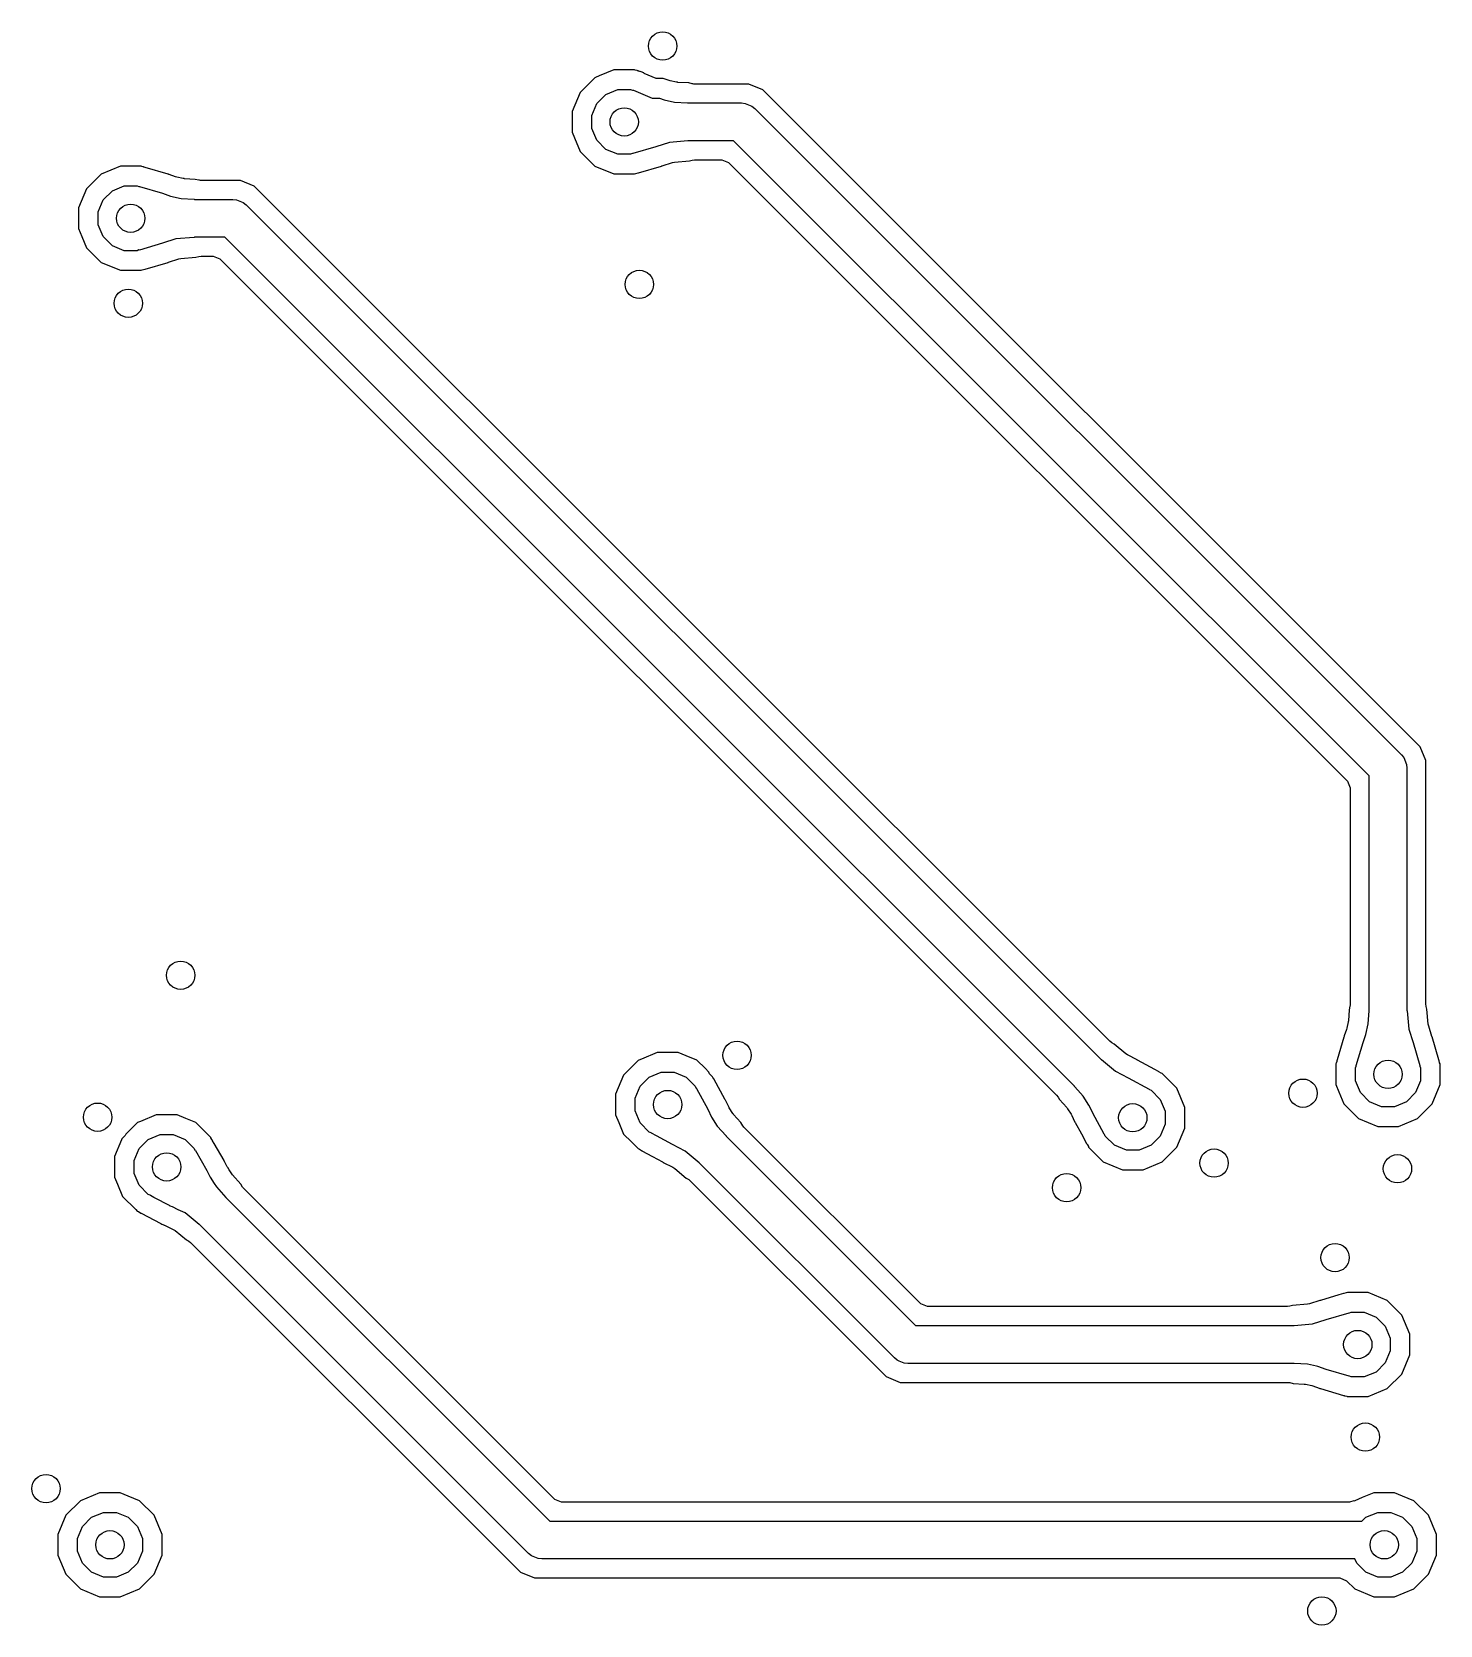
# Model space of a CAD drawing. Extents: x 114.9 to 199.6, y -137.1 to -76.7.
# Drawn here: x 185.47 to 192.92, y -106.61 to -98.18 of the extents above; entities that cross this region are included whole.
import ezdxf

# ---------------------------------------------------------------- set-up
doc = ezdxf.new("R2010")
doc.units = 0
doc.layers.add('BLACK', color=7, linetype='CONTINUOUS')

msp = doc.modelspace()

# ---------------------------------------------------------------- linework, layer by layer
at = {"layer": 'BLACK', "linetype": 'CONTINUOUS'}
for p, q in [((188.545198, -98.3845), (188.467932, -98.416506)), ((188.5452, -98.3845), (188.545198, -98.3845)), ((188.6548, -98.3845), (188.5452, -98.3845)), ((188.658487, -98.386027), (188.6548, -98.3845)), ((188.668235, -98.38866), (188.658487, -98.386027)), ((188.668227, -98.388694), (188.668235, -98.38866)), ((188.669854, -98.389097), (188.668227, -98.388694)), ((188.670648, -98.389312), (188.669854, -98.389097)), ((188.670804, -98.389333), (188.670648, -98.389312)), ((188.671726, -98.389562), (188.670804, -98.389333)), ((188.671746, -98.389567), (188.671726, -98.389562)), ((188.673437, -98.390026), (188.671746, -98.389567)), ((188.676221, -98.390782), (188.673437, -98.390026)), ((188.677581, -98.391184), (188.676221, -98.390782)), ((188.682927, -98.392917), (188.677581, -98.391184)), ((188.684045, -98.393313), (188.682927, -98.392917)), ((188.689232, -98.395303), (188.684045, -98.393313)), ((188.44394, -98.426444), (188.366444, -98.50394)), ((188.447786, -98.424851), (188.44394, -98.426444)), ((188.467932, -98.416506), (188.447786, -98.424851)), ((188.703133, -98.401061), (188.689232, -98.395303)), ((188.70616, -98.404088), (188.703133, -98.401061)), ((188.769244, -98.430218), (188.70616, -98.404088)), ((188.801796, -98.430218), (188.769244, -98.430218)), ((188.805222, -98.430812), (188.801796, -98.430218)), ((188.805252, -98.430818), (188.805222, -98.430812)), ((188.822754, -98.435429), (188.805252, -98.430818)), ((188.822759, -98.435431), (188.822754, -98.435429)), ((188.837272, -98.440624), (188.822759, -98.435431)), ((188.84335, -98.442365), (188.837272, -98.440624)), ((188.877207, -98.44974), (188.84335, -98.442365)), ((188.882141, -98.450415), (188.877207, -98.44974)), ((188.882461, -98.450589), (188.882141, -98.450415)), ((188.883664, -98.450716), (188.882461, -98.450589)), ((188.941644, -98.45404), (188.883664, -98.450716)), ((188.960171, -98.458842), (188.941644, -98.45404)), ((188.963778, -98.459226), (188.960171, -98.458842)), ((188.968953, -98.4595), (188.963778, -98.459226)), ((189.259882, -98.4595), (188.968953, -98.4595)), ((189.259883, -98.4595), (189.259882, -98.4595)), ((189.333576, -98.490025), (189.259883, -98.4595)), ((188.366444, -98.50394), (188.3245, -98.605198)), ((188.428363, -98.625859), (188.454493, -98.562775)), ((188.454493, -98.562775), (188.502775, -98.514493)), ((188.502775, -98.514493), (188.565859, -98.488363)), ((188.565859, -98.488363), (188.634141, -98.488363)), ((188.634141, -98.488363), (188.643259, -98.49214)), ((188.643259, -98.49214), (188.645394, -98.491728)), ((188.645394, -98.491728), (188.646337, -98.491962)), ((188.646337, -98.491962), (188.647733, -98.492374)), ((188.647733, -98.492374), (188.648858, -98.492772)), ((188.648858, -98.492772), (188.748585, -98.534081)), ((188.748585, -98.534081), (188.748587, -98.534081)), ((188.748587, -98.534081), (188.783275, -98.534081)), ((188.783275, -98.534081), (188.787216, -98.534764)), ((188.787216, -98.534764), (188.811126, -98.54332)), ((188.811126, -98.54332), (188.866648, -98.555415)), ((188.866648, -98.555415), (188.935608, -98.559367)), ((188.935608, -98.559367), (188.936918, -98.56)), ((188.936918, -98.56), (189.22, -98.56)), ((189.22, -98.56), (189.239509, -98.561921)), ((189.239509, -98.561921), (189.275557, -98.576853)), ((192.750777, -101.907228), (189.333576, -98.490025)), ((188.3245, -98.605198), (188.3245, -98.714801)), ((188.428363, -98.694141), (188.428363, -98.625859)), ((189.275557, -98.576853), (189.290711, -98.589289)), ((189.290711, -98.589289), (192.71071, -102.009289)), ((188.3245, -98.714801), (188.336927, -98.744801)), ((188.454493, -98.757225), (188.428363, -98.694141)), ((188.336927, -98.744801), (188.366443, -98.816058)), ((188.366443, -98.816058), (188.366444, -98.816059)), ((188.366444, -98.816059), (188.366445, -98.816061)), ((188.366445, -98.816061), (188.443939, -98.893555)), ((188.502775, -98.805507), (188.454493, -98.757225)), ((188.565859, -98.831637), (188.502775, -98.805507)), ((188.767545, -98.792266), (188.646359, -98.828031)), ((188.7678, -98.792187), (188.767545, -98.792266)), ((188.839161, -98.769346), (188.7678, -98.792187)), ((188.935951, -98.760929), (188.839161, -98.769346)), ((188.937944, -98.76), (188.935951, -98.760929)), ((189.178578, -98.76), (188.937944, -98.76)), ((192.54, -102.121421), (189.178578, -98.76)), ((185.935198, -98.8945), (185.83394, -98.936444)), ((185.9352, -98.8945), (185.935198, -98.8945)), ((186.0448, -98.8945), (185.9352, -98.8945)), ((186.044801, -98.8945), (186.0448, -98.8945)), ((186.048515, -98.896038), (186.044801, -98.8945)), ((186.058282, -98.898678), (186.048515, -98.896038)), ((186.058276, -98.898705), (186.058282, -98.898678)), ((186.059575, -98.899027), (186.058276, -98.898705)), ((186.060637, -98.899315), (186.059575, -98.899027)), ((186.060842, -98.899343), (186.060637, -98.899315)), ((186.060854, -98.899345), (186.060842, -98.899343)), ((186.060855, -98.899346), (186.060854, -98.899345)), ((186.061089, -98.899404), (186.060855, -98.899346)), ((186.061839, -98.89959), (186.061089, -98.899404)), ((186.066194, -98.900774), (186.061839, -98.89959)), ((188.443939, -98.893555), (188.44394, -98.893555)), ((188.44394, -98.893555), (188.443942, -98.893557)), ((188.443942, -98.893557), (188.5452, -98.9355)), ((188.634141, -98.831637), (188.565859, -98.831637)), ((188.643563, -98.827734), (188.634141, -98.831637)), ((188.646359, -98.828031), (188.643563, -98.827734)), ((188.676221, -98.929216), (188.797407, -98.893451)), ((188.797407, -98.893451), (188.798765, -98.893041)), ((188.798765, -98.893041), (188.798867, -98.893009)), ((188.798867, -98.893009), (188.798905, -98.892998)), ((188.798905, -98.892998), (188.798982, -98.892973)), ((188.798982, -98.892973), (188.79902, -98.892962)), ((188.79902, -98.892962), (188.799961, -98.892666)), ((188.799961, -98.892666), (188.854855, -98.875095)), ((188.854855, -98.875095), (188.865534, -98.87295)), ((188.865534, -98.87295), (188.945091, -98.866032)), ((188.945091, -98.866032), (188.959544, -98.862164)), ((188.959544, -98.862164), (188.972208, -98.8605)), ((188.972208, -98.8605), (189.116654, -98.8605)), ((189.116654, -98.8605), (189.151302, -98.874852)), ((189.151302, -98.874852), (192.425148, -102.148697)), ((185.83394, -98.936444), (185.756444, -99.01394)), ((186.187202, -98.936486), (186.066194, -98.900774)), ((186.190127, -98.937394), (186.187202, -98.936486)), ((186.190699, -98.937581), (186.190127, -98.937394)), ((186.193494, -98.938538), (186.190699, -98.937581)), ((186.227263, -98.950622), (186.193494, -98.938538)), ((186.233343, -98.952364), (186.227263, -98.950622)), ((186.267206, -98.95974), (186.233343, -98.952364)), ((186.27214, -98.960415), (186.267206, -98.95974)), ((186.27246, -98.960589), (186.27214, -98.960415)), ((186.273661, -98.960716), (186.27246, -98.960589)), ((186.331644, -98.96404), (186.273661, -98.960716)), ((186.350171, -98.968842), (186.331644, -98.96404)), ((186.353778, -98.969226), (186.350171, -98.968842)), ((186.358953, -98.9695), (186.353778, -98.969226)), ((186.569882, -98.9695), (186.358953, -98.9695)), ((186.569883, -98.9695), (186.569882, -98.9695)), ((186.643576, -99.000025), (186.569883, -98.9695)), ((188.5452, -98.9355), (188.545202, -98.9355)), ((188.545202, -98.9355), (188.654797, -98.9355)), ((188.654797, -98.9355), (188.6548, -98.9355)), ((188.6548, -98.9355), (188.661325, -98.932796)), ((188.661325, -98.932796), (188.67386, -98.929709)), ((188.673853, -98.929669), (188.674626, -98.929521)), ((188.67386, -98.929709), (188.673853, -98.929669)), ((188.674626, -98.929521), (188.675658, -98.929267)), ((188.675658, -98.929267), (188.676221, -98.929216)), ((185.756444, -99.01394), (185.7145, -99.115198)), ((185.844493, -99.072775), (185.892775, -99.024493)), ((185.892775, -99.024493), (185.955859, -98.998363)), ((185.955859, -98.998363), (186.024141, -98.998363)), ((186.024141, -98.998363), (186.033259, -99.00214)), ((186.033259, -99.00214), (186.035394, -99.001728)), ((186.035394, -99.001728), (186.036343, -99.001964)), ((186.036343, -99.001964), (186.157357, -99.037677)), ((186.157357, -99.037677), (186.157954, -99.037872)), ((186.157954, -99.037872), (186.201126, -99.05332)), ((186.201126, -99.05332), (186.256648, -99.065415)), ((186.256648, -99.065415), (186.325608, -99.069367)), ((191.16858, -103.52503), (186.643576, -99.000025)), ((185.7145, -99.115198), (185.7145, -99.224801)), ((185.818363, -99.135859), (185.844493, -99.072775)), ((185.818363, -99.204141), (185.818363, -99.135859)), ((186.325608, -99.069367), (186.326918, -99.07)), ((186.326918, -99.07), (186.53, -99.07)), ((186.53, -99.07), (186.549509, -99.071921)), ((186.549509, -99.071921), (186.585557, -99.086853)), ((186.585557, -99.086853), (186.600711, -99.099289)), ((186.600711, -99.099289), (191.121745, -103.620324)), ((185.7145, -99.224801), (185.731874, -99.266744)), ((185.844493, -99.267225), (185.818363, -99.204141)), ((185.731874, -99.266744), (185.756443, -99.326058)), ((185.892775, -99.315507), (185.844493, -99.267225)), ((185.955859, -99.341637), (185.892775, -99.315507)), ((186.157545, -99.302266), (186.036359, -99.338031)), ((186.1578, -99.302187), (186.157545, -99.302266)), ((186.229161, -99.279346), (186.1578, -99.302187)), ((186.325951, -99.270929), (186.229161, -99.279346)), ((186.327944, -99.27), (186.325951, -99.270929)), ((186.488578, -99.27), (186.327944, -99.27)), ((190.981053, -103.762474), (186.488578, -99.27)), ((185.756443, -99.326058), (185.756444, -99.326059)), ((185.756444, -99.326059), (185.756445, -99.326061)), ((185.756445, -99.326061), (185.833939, -99.403555)), ((185.833939, -99.403555), (185.83394, -99.403555)), ((185.83394, -99.403555), (185.833942, -99.403557)), ((185.833942, -99.403557), (185.9352, -99.4455)), ((186.024141, -99.341637), (185.955859, -99.341637)), ((186.033563, -99.337734), (186.024141, -99.341637)), ((186.036359, -99.338031), (186.033563, -99.337734)), ((186.066221, -99.439216), (186.187407, -99.403451)), ((186.187407, -99.403451), (186.188765, -99.403041)), ((186.188765, -99.403041), (186.188867, -99.403009)), ((186.188867, -99.403009), (186.188905, -99.402998)), ((186.188905, -99.402998), (186.188982, -99.402973)), ((186.188982, -99.402973), (186.18902, -99.402962)), ((186.18902, -99.402962), (186.189961, -99.402666)), ((186.189961, -99.402666), (186.244855, -99.385095)), ((186.244855, -99.385095), (186.255534, -99.38295)), ((186.255534, -99.38295), (186.335091, -99.376032)), ((186.335091, -99.376032), (186.349544, -99.372164)), ((186.349544, -99.372164), (186.362208, -99.3705)), ((186.362208, -99.3705), (186.426654, -99.3705)), ((186.426654, -99.3705), (186.461302, -99.384852)), ((186.461302, -99.384852), (190.887333, -103.810883)), ((185.9352, -99.4455), (185.935202, -99.4455)), ((185.935202, -99.4455), (186.044797, -99.4455)), ((186.044797, -99.4455), (186.0448, -99.4455)), ((186.0448, -99.4455), (186.051325, -99.442796)), ((186.051325, -99.442796), (186.06386, -99.439709)), ((186.063853, -99.439669), (186.064626, -99.439521)), ((186.06386, -99.439709), (186.063853, -99.439669)), ((186.064626, -99.439521), (186.065658, -99.439267)), ((186.065658, -99.439267), (186.066221, -99.439216)), ((192.750781, -101.907231), (192.750777, -101.907228)), ((192.753572, -101.910023), (192.750781, -101.907231)), ((192.753574, -101.910024), (192.753572, -101.910023)), ((192.809976, -101.966426), (192.753574, -101.910024)), ((192.71071, -102.009289), (192.723147, -102.024442)), ((192.840499, -102.040116), (192.809976, -101.966426)), ((192.723147, -102.024442), (192.723147, -102.024443)), ((192.723147, -102.024443), (192.738079, -102.060491)), ((192.738079, -102.060491), (192.74, -102.08)), ((192.74, -102.08), (192.74, -103.362055)), ((192.8405, -102.04012), (192.840499, -102.040116)), ((192.8405, -103.327791), (192.8405, -102.04012)), ((192.425148, -102.148697), (192.4395, -102.183345)), ((192.4395, -102.183345), (192.4395, -103.331045)), ((192.54, -103.363084), (192.54, -102.121421)), ((192.434041, -103.358355), (192.430717, -103.416331)), ((192.438842, -103.33983), (192.434041, -103.358355)), ((192.439226, -103.33622), (192.438842, -103.33983)), ((192.4395, -103.331045), (192.439226, -103.33622)), ((192.535415, -103.433352), (192.539368, -103.364393)), ((192.539368, -103.364393), (192.54, -103.363084)), ((192.74, -103.362055), (192.740929, -103.364049)), ((192.740929, -103.364049), (192.749345, -103.460838)), ((192.842164, -103.340455), (192.8405, -103.327791)), ((192.846032, -103.35491), (192.842164, -103.340455)), ((192.852948, -103.434461), (192.846032, -103.35491)), ((192.42974, -103.422791), (192.422364, -103.456652)), ((192.430415, -103.417856), (192.42974, -103.422791)), ((192.430589, -103.417537), (192.430415, -103.417856)), ((192.430717, -103.416331), (192.430589, -103.417537)), ((192.52332, -103.488873), (192.535415, -103.433352)), ((192.855095, -103.445146), (192.852948, -103.434461)), ((192.872383, -103.499159), (192.855095, -103.445146)), ((191.178712, -103.532808), (191.16858, -103.52503)), ((191.191668, -103.540294), (191.178712, -103.532808)), ((192.40648, -103.502815), (192.370775, -103.623803)), ((192.407458, -103.499676), (192.40648, -103.502815)), ((192.407619, -103.499186), (192.407458, -103.499676)), ((192.408535, -103.496514), (192.407619, -103.499186)), ((192.420623, -103.462729), (192.408535, -103.496514)), ((192.422364, -103.456652), (192.420623, -103.462729)), ((192.471962, -103.653663), (192.50768, -103.532632)), ((192.50768, -103.532632), (192.50787, -103.532053)), ((192.50787, -103.532053), (192.52332, -103.488873)), ((192.749345, -103.460838), (192.772186, -103.532199)), ((192.772186, -103.532199), (192.772265, -103.532454)), ((192.772265, -103.532454), (192.80803, -103.65364)), ((192.872702, -103.500155), (192.872383, -103.499159)), ((192.872998, -103.501096), (192.872702, -103.500155)), ((192.873018, -103.501163), (192.872998, -103.501096)), ((192.87304, -103.501234), (192.873018, -103.501163)), ((192.87345, -103.502592), (192.87304, -103.501234)), ((192.909215, -103.623778), (192.87345, -103.502592)), ((188.691312, -103.619248), (188.676649, -103.625322)), ((188.775198, -103.5845), (188.691312, -103.619248)), ((188.7752, -103.5845), (188.775198, -103.5845)), ((188.8848, -103.5845), (188.7752, -103.5845)), ((188.884801, -103.5845), (188.8848, -103.5845)), ((188.928048, -103.602414), (188.884801, -103.5845)), ((188.983351, -103.625322), (188.928048, -103.602414)), ((191.121745, -103.620324), (191.123811, -103.621077)), ((191.123811, -103.621077), (191.198204, -103.683567)), ((191.252813, -103.591656), (191.191667, -103.540294)), ((191.191667, -103.540294), (191.191668, -103.540294)), ((191.261892, -103.597697), (191.252813, -103.591656)), ((191.313015, -103.624028), (191.261892, -103.597697)), ((188.596444, -103.70394), (188.5545, -103.805198)), ((188.67394, -103.626444), (188.596444, -103.70394)), ((188.676649, -103.625322), (188.67394, -103.626444)), ((188.732775, -103.714493), (188.795859, -103.688363)), ((188.795859, -103.688363), (188.864141, -103.688363)), ((188.864141, -103.688363), (188.927225, -103.714493)), ((188.98606, -103.626444), (188.983351, -103.625322)), ((189.027912, -103.668297), (188.98606, -103.626444)), ((189.047987, -103.688372), (189.027912, -103.668297)), ((189.051473, -103.696787), (189.047987, -103.688372)), ((189.0679, -103.713214), (189.051473, -103.696787)), ((191.198204, -103.683567), (191.198208, -103.683569)), ((191.198208, -103.683569), (191.264803, -103.717868)), ((191.313985, -103.624533), (191.313015, -103.624028)), ((191.314152, -103.624621), (191.313985, -103.624533)), ((191.314182, -103.624637), (191.314152, -103.624621)), ((191.315462, -103.625322), (191.314182, -103.624637)), ((191.407103, -103.675198), (191.315462, -103.625322)), ((191.426471, -103.685739), (191.407103, -103.675198)), ((191.426473, -103.685741), (191.426471, -103.685739)), ((191.426927, -103.686119), (191.426473, -103.685741)), ((191.427861, -103.686683), (191.426927, -103.686119)), ((191.428461, -103.687091), (191.427861, -103.686683)), ((191.428482, -103.687059), (191.428461, -103.687091)), ((191.439537, -103.693741), (191.428482, -103.687059)), ((191.446058, -103.696442), (191.439537, -103.693741)), ((191.523555, -103.773939), (191.446058, -103.696442)), ((192.366034, -103.641493), (192.3645, -103.645197)), ((192.3645, -103.645197), (192.3645, -103.754801)), ((192.368668, -103.631741), (192.366034, -103.641493)), ((192.3687, -103.631749), (192.368668, -103.631741)), ((192.369076, -103.630234), (192.3687, -103.631749)), ((192.369314, -103.629354), (192.369076, -103.630234)), ((192.369337, -103.629182), (192.369314, -103.629354)), ((192.369581, -103.6282), (192.369337, -103.629182)), ((192.370775, -103.623803), (192.369581, -103.6282)), ((192.468363, -103.665859), (192.47214, -103.656739)), ((192.468363, -103.734141), (192.468363, -103.665859)), ((192.471728, -103.654605), (192.471962, -103.653663)), ((192.47214, -103.656739), (192.471728, -103.654605)), ((192.80803, -103.65364), (192.807733, -103.656434)), ((192.807733, -103.656434), (192.811637, -103.665859)), ((192.811637, -103.665859), (192.811637, -103.734141)), ((192.909266, -103.624341), (192.909215, -103.623778)), ((192.909515, -103.625354), (192.909266, -103.624341)), ((192.909665, -103.626137), (192.909515, -103.625354)), ((192.909706, -103.626129), (192.909665, -103.626137)), ((192.912795, -103.63867), (192.909706, -103.626129)), ((192.9155, -103.6452), (192.912795, -103.63867)), ((192.9155, -103.7548), (192.9155, -103.6452)), ((188.658363, -103.825859), (188.684493, -103.762775)), ((188.684493, -103.762775), (188.732775, -103.714493)), ((188.927225, -103.714493), (188.975507, -103.762775)), ((188.975507, -103.762775), (188.979064, -103.771364)), ((188.979064, -103.771364), (188.979287, -103.771484)), ((188.979287, -103.771484), (188.980196, -103.772393)), ((188.980196, -103.772393), (188.9822, -103.775073)), ((188.9822, -103.775073), (189.041895, -103.884754)), ((189.069498, -103.716272), (189.0679, -103.713214)), ((189.07452, -103.724103), (189.069498, -103.716272)), ((189.074864, -103.724639), (189.07452, -103.724103)), ((189.134559, -103.83432), (189.074864, -103.724639)), ((190.981532, -103.763847), (190.981053, -103.762474)), ((190.999939, -103.784493), (190.981532, -103.763847)), ((191.027499, -103.815404), (190.999939, -103.784493)), ((191.264803, -103.717868), (191.265029, -103.717987)), ((191.265029, -103.717987), (191.376036, -103.778403)), ((191.376036, -103.778403), (191.377804, -103.78059)), ((191.377804, -103.78059), (191.387225, -103.784493)), ((191.387225, -103.784493), (191.435507, -103.832775)), ((191.523555, -103.77394), (191.523555, -103.773939)), ((191.523557, -103.773942), (191.523555, -103.77394)), ((191.5655, -103.8752), (191.523557, -103.773942)), ((192.3645, -103.754801), (192.379903, -103.791985)), ((192.494493, -103.797225), (192.468363, -103.734141)), ((192.811637, -103.734141), (192.785507, -103.797225)), ((192.873557, -103.856058), (192.9155, -103.7548)), ((188.5545, -103.805198), (188.5545, -103.914801)), ((188.658363, -103.894141), (188.658363, -103.825859)), ((189.134586, -103.834372), (189.134559, -103.83432)), ((189.135963, -103.83699), (189.134586, -103.834372)), ((189.136276, -103.837606), (189.135963, -103.83699)), ((189.137553, -103.840209), (189.136276, -103.837606)), ((189.137566, -103.840237), (189.137553, -103.840209)), ((189.152748, -103.872339), (189.137566, -103.840237)), ((189.152897, -103.872653), (189.152748, -103.872339)), ((189.155954, -103.878167), (189.152897, -103.872653)), ((190.887333, -103.810883), (190.894918, -103.820684)), ((190.894918, -103.820684), (190.902784, -103.834055)), ((190.902784, -103.834055), (190.902785, -103.834056)), ((190.902785, -103.834056), (190.940653, -103.876529)), ((191.058205, -103.863216), (191.027499, -103.815404)), ((191.058205, -103.863217), (191.058205, -103.863216)), ((191.077803, -103.904652), (191.058205, -103.863217)), ((191.435507, -103.832775), (191.461637, -103.895859)), ((192.379903, -103.791985), (192.406443, -103.856058)), ((192.406443, -103.856058), (192.406444, -103.856059)), ((192.406444, -103.856059), (192.406445, -103.856061)), ((192.406445, -103.856061), (192.483939, -103.933555)), ((192.542775, -103.845507), (192.494493, -103.797225)), ((192.605859, -103.871637), (192.542775, -103.845507)), ((192.674141, -103.871637), (192.605859, -103.871637)), ((192.737225, -103.845507), (192.674141, -103.871637)), ((192.785507, -103.797225), (192.737225, -103.845507)), ((192.796061, -103.933555), (192.873555, -103.856061)), ((192.873555, -103.85606), (192.873557, -103.856058)), ((192.873555, -103.856061), (192.873555, -103.85606)), ((186.02394, -103.956444), (185.963295, -104.017088)), ((186.025809, -103.95567), (186.02394, -103.956444)), ((186.041312, -103.949248), (186.025809, -103.95567)), ((186.125198, -103.9145), (186.041312, -103.949248)), ((186.1252, -103.9145), (186.125198, -103.9145)), ((186.2348, -103.9145), (186.1252, -103.9145)), ((186.234801, -103.9145), (186.2348, -103.9145)), ((186.280807, -103.933557), (186.234801, -103.9145)), ((186.334191, -103.95567), (186.280807, -103.933557)), ((186.33606, -103.956444), (186.334191, -103.95567)), ((186.377125, -103.99751), (186.33606, -103.956444)), ((188.5545, -103.914801), (188.571429, -103.95567)), ((188.571429, -103.95567), (188.596443, -104.016058)), ((188.684493, -103.957225), (188.658363, -103.894141)), ((188.732775, -104.005507), (188.684493, -103.957225)), ((189.041895, -103.884754), (189.042195, -103.885345)), ((189.042195, -103.885345), (189.061793, -103.926782)), ((189.061793, -103.926782), (189.061795, -103.926785)), ((189.061795, -103.926785), (189.092501, -103.974596)), ((189.174698, -103.907351), (189.155954, -103.878167)), ((189.177707, -103.911313), (189.174698, -103.907351)), ((189.17781, -103.911662), (189.177707, -103.911313)), ((189.178559, -103.912589), (189.17781, -103.911662)), ((189.217213, -103.955943), (189.178559, -103.912589)), ((189.226918, -103.97244), (189.217213, -103.955943)), ((190.940653, -103.876529), (190.945308, -103.882659)), ((190.945308, -103.882659), (190.964037, -103.911821)), ((190.964037, -103.911821), (190.967103, -103.91735)), ((190.967103, -103.91735), (190.982414, -103.949723)), ((190.982414, -103.949723), (190.982432, -103.949759)), ((190.982432, -103.949759), (190.983732, -103.952411)), ((190.983732, -103.952411), (190.984029, -103.952996)), ((190.984029, -103.952996), (190.985435, -103.95567)), ((190.985435, -103.95567), (191.018251, -104.015965)), ((191.0781, -103.905237), (191.077803, -103.904652)), ((191.138409, -104.016047), (191.0781, -103.905237)), ((191.461637, -103.895859), (191.461637, -103.964141)), ((191.5655, -103.9848), (191.5655, -103.8752)), ((192.483939, -103.933555), (192.48394, -103.933555)), ((192.48394, -103.933555), (192.483942, -103.933557)), ((192.483942, -103.933557), (192.5852, -103.9755)), ((192.6948, -103.9755), (192.796058, -103.933557)), ((192.796058, -103.933557), (192.79606, -103.933555)), ((192.79606, -103.933555), (192.796061, -103.933555)), ((185.943462, -104.041138), (185.941, -104.047083)), ((185.960314, -104.024287), (185.943462, -104.041138)), ((185.963295, -104.017088), (185.960314, -104.024287)), ((186.082775, -104.044493), (186.145859, -104.018363)), ((186.145859, -104.018363), (186.214141, -104.018363)), ((186.214141, -104.018363), (186.277225, -104.044493)), ((186.413557, -104.033942), (186.377125, -103.99751)), ((186.413559, -104.033947), (186.413557, -104.033942)), ((186.41455, -104.036338), (186.413559, -104.033947)), ((186.419809, -104.045414), (186.41455, -104.036338)), ((188.596443, -104.016058), (188.596444, -104.016059)), ((188.596444, -104.016059), (188.596444, -104.01606)), ((188.596444, -104.01606), (188.637824, -104.057439)), ((188.742195, -104.009409), (188.732775, -104.005507)), ((188.743963, -104.011596), (188.742195, -104.009409)), ((188.770707, -104.026152), (188.743963, -104.011596)), ((188.854958, -104.072006), (188.770707, -104.026152)), ((189.092501, -103.974596), (189.092504, -103.9746)), ((189.092504, -103.9746), (189.138467, -104.026152)), ((189.138467, -104.026152), (189.138944, -104.027522)), ((189.138944, -104.027522), (190.141422, -105.03)), ((189.229198, -103.975261), (189.226918, -103.97244)), ((189.232663, -103.979113), (189.229198, -103.975261)), ((190.168698, -104.915148), (189.232663, -103.979113)), ((191.018251, -104.015965), (191.045765, -104.066519)), ((191.138915, -104.016888), (191.138409, -104.016047)), ((191.140715, -104.018105), (191.138915, -104.016888)), ((191.144493, -104.027225), (191.140715, -104.018105)), ((191.192775, -104.075507), (191.144493, -104.027225)), ((191.435507, -104.027225), (191.387225, -104.075507)), ((191.461637, -103.964141), (191.435507, -104.027225)), ((191.523557, -104.086058), (191.5655, -103.9848)), ((192.5852, -103.9755), (192.585202, -103.9755)), ((192.585202, -103.9755), (192.694798, -103.9755)), ((192.694798, -103.9755), (192.6948, -103.9755)), ((185.941, -104.047083), (185.9045, -104.135198)), ((186.008363, -104.155859), (186.034493, -104.092775)), ((186.034493, -104.092775), (186.082775, -104.044493)), ((186.277225, -104.044493), (186.325507, -104.092775)), ((186.325507, -104.092775), (186.329121, -104.101502)), ((186.329121, -104.101502), (186.331295, -104.102972)), ((186.331295, -104.102972), (186.331694, -104.10362)), ((186.331694, -104.10362), (186.391717, -104.208836)), ((186.419766, -104.045442), (186.419809, -104.045414)), ((186.420776, -104.047083), (186.419766, -104.045442)), ((186.421043, -104.047543), (186.420776, -104.047083)), ((186.421125, -104.047649), (186.421043, -104.047543)), ((186.421127, -104.047653), (186.421125, -104.047649)), ((186.421131, -104.047657), (186.421127, -104.047653)), ((186.42153, -104.048305), (186.421131, -104.047657)), ((186.422357, -104.049701), (186.42153, -104.048305)), ((186.423321, -104.051325), (186.422357, -104.049701)), ((186.431966, -104.06648), (186.423321, -104.051325)), ((186.483354, -104.156559), (186.431966, -104.06648)), ((188.637824, -104.057439), (188.673942, -104.093557)), ((188.673942, -104.093557), (188.680455, -104.096254)), ((188.680455, -104.096254), (188.691509, -104.102936)), ((188.691509, -104.102936), (188.691532, -104.102904)), ((188.691532, -104.102904), (188.692152, -104.103325)), ((188.692152, -104.103325), (188.69308, -104.103886)), ((188.69308, -104.103886), (188.69353, -104.104261)), ((188.69353, -104.104261), (188.750146, -104.135075)), ((188.855194, -104.07213), (188.854958, -104.072006)), ((188.92179, -104.10643), (188.855194, -104.07213)), ((188.921792, -104.106431), (188.92179, -104.10643)), ((188.921795, -104.106433), (188.921792, -104.106431)), ((188.996186, -104.168921), (188.921795, -104.106433)), ((191.045765, -104.066519), (191.047992, -104.070408)), ((191.047992, -104.070408), (191.048517, -104.071279)), ((191.048517, -104.071279), (191.048642, -104.071444)), ((191.048642, -104.071444), (191.049186, -104.072392)), ((191.049186, -104.072392), (191.049886, -104.073554)), ((191.049886, -104.073554), (191.049862, -104.073568)), ((191.049862, -104.073568), (191.054905, -104.082346)), ((191.054905, -104.082346), (191.056443, -104.086059)), ((191.056443, -104.086059), (191.133939, -104.163555)), ((191.255859, -104.101637), (191.192775, -104.075507)), ((191.324141, -104.101637), (191.255859, -104.101637)), ((191.387225, -104.075507), (191.324141, -104.101637)), ((191.446061, -104.163555), (191.523555, -104.086061)), ((191.523555, -104.08606), (191.523557, -104.086058)), ((191.523555, -104.086061), (191.523555, -104.08606)), ((185.9045, -104.135198), (185.9045, -104.244801)), ((186.008363, -104.224141), (186.008363, -104.155859)), ((186.391717, -104.208836), (186.391972, -104.209309)), ((186.391972, -104.209309), (186.41022, -104.245013)), ((186.484581, -104.158772), (186.483354, -104.156559)), ((186.484604, -104.158815), (186.484581, -104.158772)), ((186.484848, -104.159266), (186.484604, -104.158815)), ((186.48589, -104.16125), (186.484848, -104.159266)), ((186.485912, -104.161294), (186.48589, -104.16125)), ((186.485913, -104.161295), (186.485912, -104.161294)), ((186.500354, -104.18955), (186.485913, -104.161295)), ((186.503009, -104.194116), (186.500354, -104.18955)), ((186.51048, -104.2055), (186.503009, -104.194116)), ((186.525001, -104.227625), (186.51048, -104.2055)), ((188.750146, -104.135075), (188.802474, -104.163555)), ((188.802474, -104.163555), (188.804525, -104.164671)), ((188.804525, -104.164671), (188.805887, -104.165399)), ((188.805887, -104.165399), (188.806123, -104.165523)), ((188.806123, -104.165523), (188.806887, -104.165921)), ((188.806887, -104.165921), (188.857338, -104.191905)), ((188.857338, -104.191905), (188.858105, -104.1923)), ((188.858105, -104.1923), (188.867185, -104.198342)), ((188.867185, -104.198342), (188.928328, -104.249702)), ((188.998251, -104.169673), (188.996186, -104.168921)), ((190.029289, -105.200711), (188.998251, -104.169673)), ((191.133939, -104.163555), (191.13394, -104.163555)), ((191.13394, -104.163555), (191.133942, -104.163557)), ((191.133942, -104.163557), (191.2352, -104.2055)), ((191.2352, -104.2055), (191.235202, -104.2055)), ((191.235202, -104.2055), (191.344798, -104.2055)), ((191.344798, -104.2055), (191.3448, -104.2055)), ((191.3448, -104.2055), (191.446058, -104.163557)), ((191.446058, -104.163557), (191.44606, -104.163555)), ((191.44606, -104.163555), (191.446061, -104.163555)), ((185.9045, -104.244801), (185.919344, -104.280637)), ((185.919344, -104.280637), (185.946443, -104.346058)), ((186.034493, -104.287225), (186.008363, -104.224141)), ((186.082775, -104.335507), (186.034493, -104.287225)), ((186.41022, -104.245013), (186.410221, -104.245014)), ((186.410221, -104.245014), (186.410225, -104.245021)), ((186.410225, -104.245021), (186.431841, -104.277956)), ((186.431841, -104.277956), (186.443216, -104.295288)), ((186.443216, -104.295288), (186.493407, -104.351148)), ((186.527968, -104.231476), (186.525001, -104.227625)), ((186.528064, -104.231794), (186.527968, -104.231476)), ((186.528772, -104.232658), (186.528064, -104.231794)), ((186.571882, -104.280637), (186.528772, -104.232658)), ((186.581866, -104.29746), (186.571882, -104.280637)), ((188.928328, -104.249702), (188.92833, -104.249703)), ((188.92833, -104.249703), (188.941287, -104.257191)), ((188.941287, -104.257191), (188.951417, -104.264967)), ((188.951417, -104.264967), (189.986423, -105.299974)), ((185.946443, -104.346058), (185.946444, -104.346059)), ((185.946444, -104.346059), (185.946444, -104.34606)), ((185.946444, -104.34606), (186.016121, -104.415736)), ((186.092505, -104.339537), (186.082775, -104.335507)), ((186.094159, -104.341537), (186.092505, -104.339537)), ((186.112303, -104.351148), (186.094159, -104.341537)), ((186.198338, -104.39672), (186.112303, -104.351148)), ((186.493407, -104.351148), (186.493863, -104.352441)), ((186.493863, -104.352441), (188.206422, -106.065)), ((186.584213, -104.300324), (186.581866, -104.29746)), ((186.587467, -104.303917), (186.584213, -104.300324)), ((188.233698, -105.950148), (186.587467, -104.303917)), ((186.016121, -104.415736), (186.023942, -104.423557)), ((186.023942, -104.423557), (186.0317, -104.42677)), ((186.0317, -104.42677), (186.043896, -104.434049)), ((186.043896, -104.434049), (186.044776, -104.434766)), ((186.044776, -104.434766), (186.044779, -104.434767)), ((186.044779, -104.434767), (186.044781, -104.434769)), ((186.044781, -104.434769), (186.148935, -104.489939)), ((186.199455, -104.397238), (186.198338, -104.39672)), ((186.210082, -104.401504), (186.199455, -104.397238)), ((186.241636, -104.416443), (186.210082, -104.401504)), ((186.277178, -104.433271), (186.241636, -104.416443)), ((186.351201, -104.494084), (186.277178, -104.433271)), ((186.148935, -104.489939), (186.148952, -104.489947)), ((186.148952, -104.489947), (186.148955, -104.489949)), ((186.148955, -104.489949), (186.153954, -104.492429)), ((186.153954, -104.492429), (186.155071, -104.492947)), ((186.155071, -104.492947), (186.160153, -104.495144)), ((186.160153, -104.495144), (186.166456, -104.497673)), ((186.166456, -104.497673), (186.169141, -104.498847)), ((186.169141, -104.498847), (186.214803, -104.520466)), ((186.214803, -104.520466), (186.224935, -104.526889)), ((186.224935, -104.526889), (186.28423, -104.575602)), ((186.353477, -104.494899), (186.351201, -104.494084)), ((188.094289, -106.235711), (186.353477, -104.494899)), ((186.28423, -104.575602), (186.291886, -104.579943)), ((186.291886, -104.579943), (186.296517, -104.582569)), ((186.296517, -104.582569), (186.306995, -104.590545)), ((186.306995, -104.590545), (187.995024, -106.278574)), ((192.380235, -104.86773), (192.282564, -104.896555)), ((192.40378, -104.860782), (192.380235, -104.86773)), ((192.403784, -104.860781), (192.40378, -104.860782)), ((192.403798, -104.860779), (192.403784, -104.860781)), ((192.404381, -104.860726), (192.403798, -104.860779)), ((192.405431, -104.860466), (192.404381, -104.860726)), ((192.406148, -104.86033), (192.405431, -104.860466)), ((192.418677, -104.857201), (192.40614, -104.860292)), ((192.40614, -104.860292), (192.406148, -104.86033)), ((192.4252, -104.8545), (192.418677, -104.857201)), ((192.5348, -104.8545), (192.4252, -104.8545)), ((192.534801, -104.8545), (192.5348, -104.8545)), ((192.568116, -104.8683), (192.534801, -104.8545)), ((192.636058, -104.896443), (192.568116, -104.8683)), ((190.203346, -104.9295), (190.168698, -104.915148)), ((192.10779, -104.9295), (190.203346, -104.9295)), ((192.120457, -104.927834), (192.10779, -104.9295)), ((192.134903, -104.923967), (192.120457, -104.927834)), ((192.214457, -104.917049), (192.134903, -104.923967)), ((192.225147, -104.914901), (192.214457, -104.917049)), ((192.280108, -104.89731), (192.225147, -104.914901)), ((192.280809, -104.89709), (192.280108, -104.89731)), ((192.280818, -104.897088), (192.280809, -104.89709)), ((192.280887, -104.897066), (192.280818, -104.897088)), ((192.281055, -104.897013), (192.280887, -104.897066)), ((192.282564, -104.896555), (192.281055, -104.897013)), ((192.312431, -104.99774), (192.433642, -104.961968)), ((192.433642, -104.961968), (192.436438, -104.962264)), ((192.436438, -104.962264), (192.445859, -104.958363)), ((192.445859, -104.958363), (192.514141, -104.958363)), ((192.514141, -104.958363), (192.577225, -104.984493)), ((192.636059, -104.896444), (192.636058, -104.896443)), ((192.636061, -104.896445), (192.636059, -104.896444)), ((192.713555, -104.973939), (192.636061, -104.896445)), ((190.141422, -105.03), (192.142052, -105.03)), ((192.142052, -105.03), (192.144047, -105.02907)), ((192.144047, -105.02907), (192.240836, -105.020654)), ((192.240836, -105.020654), (192.312229, -104.997803)), ((192.312229, -104.997803), (192.312431, -104.99774)), ((192.577225, -104.984493), (192.625507, -105.032775)), ((192.625507, -105.032775), (192.651637, -105.095859)), ((192.713555, -104.97394), (192.713555, -104.973939)), ((192.713557, -104.973942), (192.713555, -104.97394)), ((192.7555, -105.0752), (192.713557, -104.973942)), ((192.651637, -105.095859), (192.651637, -105.164141)), ((192.7555, -105.1848), (192.7555, -105.0752)), ((190.044442, -105.213147), (190.029289, -105.200711)), ((190.055, -105.21752), (190.044442, -105.213147)), ((190.080491, -105.228079), (190.055, -105.21752)), ((192.651637, -105.164141), (192.625507, -105.227225)), ((192.713557, -105.286058), (192.7555, -105.1848)), ((189.986423, -105.299974), (189.986424, -105.299974)), ((189.986424, -105.299974), (189.986426, -105.299976)), ((189.986426, -105.299976), (190.060118, -105.3305)), ((190.1, -105.23), (190.080491, -105.228079)), ((192.143085, -105.23), (190.1, -105.23)), ((192.144393, -105.230632), (192.143085, -105.23)), ((192.213357, -105.234585), (192.144393, -105.230632)), ((192.261741, -105.245126), (192.213357, -105.234585)), ((192.268875, -105.246681), (192.261741, -105.245126)), ((192.268879, -105.246682), (192.268875, -105.246681)), ((192.312023, -105.262118), (192.268879, -105.246682)), ((192.312652, -105.262324), (192.312023, -105.262118)), ((192.43364, -105.29803), (192.312652, -105.262324)), ((192.434605, -105.29827), (192.43364, -105.29803)), ((192.436736, -105.297858), (192.434605, -105.29827)), ((192.445859, -105.301637), (192.436736, -105.297858)), ((192.514141, -105.301637), (192.445859, -105.301637)), ((192.577225, -105.275507), (192.514141, -105.301637)), ((192.625507, -105.227225), (192.577225, -105.275507)), ((192.636061, -105.363555), (192.713555, -105.286061)), ((192.713555, -105.28606), (192.713557, -105.286058)), ((192.713555, -105.286061), (192.713555, -105.28606)), ((190.060118, -105.3305), (190.139882, -105.3305)), ((190.139882, -105.3305), (192.111046, -105.3305)), ((192.111046, -105.3305), (192.11622, -105.330774)), ((192.11622, -105.330774), (192.119831, -105.331157)), ((192.119831, -105.331157), (192.138356, -105.335959)), ((192.138356, -105.335959), (192.196345, -105.339282)), ((192.196345, -105.339282), (192.197533, -105.339409)), ((192.197533, -105.339409), (192.197852, -105.339582)), ((192.197852, -105.339582), (192.202789, -105.340257)), ((192.202789, -105.340257), (192.236668, -105.347639)), ((192.236668, -105.347639), (192.242731, -105.349376)), ((192.242731, -105.349376), (192.276484, -105.361452)), ((192.276484, -105.361452), (192.279187, -105.362378)), ((192.279187, -105.362378), (192.279816, -105.362584)), ((192.279816, -105.362584), (192.279862, -105.362599)), ((192.279862, -105.362599), (192.281699, -105.36317)), ((192.281699, -105.36317), (192.28279, -105.36351)), ((192.28279, -105.36351), (192.403778, -105.399216)), ((192.5348, -105.4055), (192.636058, -105.363557)), ((192.636058, -105.363557), (192.63606, -105.363555)), ((192.63606, -105.363555), (192.636061, -105.363555)), ((192.403778, -105.399216), (192.408177, -105.400411)), ((192.408177, -105.400411), (192.409142, -105.400651)), ((192.409142, -105.400651), (192.409144, -105.400651)), ((192.409144, -105.400651), (192.409323, -105.400676)), ((192.409323, -105.400676), (192.410273, -105.400932)), ((192.410273, -105.400932), (192.411737, -105.401297)), ((192.411737, -105.401297), (192.411729, -105.401326)), ((192.411729, -105.401326), (192.421481, -105.40396)), ((192.421481, -105.40396), (192.423748, -105.404898)), ((192.423748, -105.404898), (192.4252, -105.4055)), ((192.4252, -105.4055), (192.425202, -105.4055)), ((192.425202, -105.4055), (192.534798, -105.4055)), ((192.534798, -105.4055), (192.5348, -105.4055)), ((185.72394, -105.956444), (185.646444, -106.03394)), ((185.825198, -105.9145), (185.72394, -105.956444)), ((185.8252, -105.9145), (185.825198, -105.9145)), ((185.9348, -105.9145), (185.8252, -105.9145)), ((185.934801, -105.9145), (185.9348, -105.9145)), ((185.976744, -105.931874), (185.934801, -105.9145)), ((186.036058, -105.956443), (185.976744, -105.931874)), ((186.036059, -105.956444), (186.036058, -105.956443)), ((186.036061, -105.956445), (186.036059, -105.956444)), ((186.113555, -106.033939), (186.036061, -105.956445)), ((188.268346, -105.9645), (188.233698, -105.950148)), ((192.43702, -105.9645), (188.268346, -105.9645)), ((192.459261, -105.957753), (192.43702, -105.9645)), ((192.459484, -105.95829), (192.459261, -105.957753)), ((192.463941, -105.956443), (192.459484, -105.95829)), ((192.463942, -105.956443), (192.463941, -105.956443)), ((192.503479, -105.940066), (192.463942, -105.956443)), ((192.565198, -105.9145), (192.503479, -105.940066)), ((192.5652, -105.9145), (192.565198, -105.9145)), ((192.6748, -105.9145), (192.5652, -105.9145)), ((192.674801, -105.9145), (192.6748, -105.9145)), ((192.716744, -105.931874), (192.674801, -105.9145)), ((192.776058, -105.956443), (192.716744, -105.931874)), ((192.776059, -105.956444), (192.776058, -105.956443)), ((192.776061, -105.956445), (192.776059, -105.956444)), ((192.853555, -106.033939), (192.776061, -105.956445)), ((185.646444, -106.03394), (185.6045, -106.135198)), ((185.734493, -106.092775), (185.782775, -106.044493)), ((185.782775, -106.044493), (185.845859, -106.018363)), ((185.845859, -106.018363), (185.914141, -106.018363)), ((185.914141, -106.018363), (185.977225, -106.044493)), ((185.977225, -106.044493), (186.025507, -106.092775)), ((186.113555, -106.03394), (186.113555, -106.033939)), ((186.113557, -106.033942), (186.113555, -106.03394)), ((186.1555, -106.1352), (186.113557, -106.033942)), ((188.206422, -106.065), (192.502268, -106.065)), ((192.502268, -106.065), (192.522775, -106.044493)), ((192.522775, -106.044493), (192.585859, -106.018363)), ((192.585859, -106.018363), (192.654141, -106.018363)), ((192.654141, -106.018363), (192.717225, -106.044493)), ((192.717225, -106.044493), (192.765507, -106.092775)), ((192.853555, -106.03394), (192.853555, -106.033939)), ((192.853557, -106.033942), (192.853555, -106.03394)), ((192.8955, -106.1352), (192.853557, -106.033942)), ((185.6045, -106.135198), (185.6045, -106.1352)), ((185.6045, -106.1352), (185.6045, -106.2448)), ((185.708363, -106.155859), (185.734493, -106.092775)), ((186.025507, -106.092775), (186.051637, -106.155859)), ((186.1555, -106.2448), (186.1555, -106.1352)), ((192.765507, -106.092775), (192.791637, -106.155859)), ((192.8955, -106.2448), (192.8955, -106.1352)), ((185.708363, -106.224141), (185.708363, -106.155859)), ((185.734493, -106.287225), (185.708363, -106.224141)), ((186.051637, -106.224141), (186.025507, -106.287225)), ((186.051637, -106.155859), (186.051637, -106.224141)), ((188.109443, -106.248147), (188.094289, -106.235711)), ((192.791637, -106.224141), (192.765507, -106.287225)), ((192.791637, -106.155859), (192.791637, -106.224141)), ((185.6045, -106.2448), (185.646443, -106.346058)), ((185.782775, -106.335507), (185.734493, -106.287225)), ((186.025507, -106.287225), (185.977225, -106.335507)), ((186.113557, -106.346058), (186.1555, -106.2448)), ((187.995024, -106.278574), (188.051426, -106.334976)), ((188.145491, -106.263079), (188.109443, -106.248147)), ((188.165, -106.265), (188.145491, -106.263079)), ((192.465287, -106.265), (188.165, -106.265)), ((192.474493, -106.287225), (192.465287, -106.265)), ((192.522775, -106.335507), (192.474493, -106.287225)), ((192.765507, -106.287225), (192.717225, -106.335507)), ((192.853557, -106.346058), (192.8955, -106.2448)), ((185.646443, -106.346058), (185.646444, -106.346059)), ((185.646444, -106.346059), (185.646445, -106.346061)), ((185.646445, -106.346061), (185.723939, -106.423555)), ((185.845859, -106.361637), (185.782775, -106.335507)), ((185.914141, -106.361637), (185.845859, -106.361637)), ((185.977225, -106.335507), (185.914141, -106.361637)), ((186.036061, -106.423555), (186.113555, -106.346061)), ((186.113555, -106.34606), (186.113557, -106.346058)), ((186.113555, -106.346061), (186.113555, -106.34606)), ((188.051426, -106.334976), (188.125118, -106.3655)), ((188.125118, -106.3655), (192.385589, -106.3655)), ((192.385589, -106.3655), (192.420237, -106.379852)), ((192.420237, -106.379852), (192.463942, -106.423557)), ((192.585859, -106.361637), (192.522775, -106.335507)), ((192.654141, -106.361637), (192.585859, -106.361637)), ((192.717225, -106.335507), (192.654141, -106.361637)), ((192.776061, -106.423555), (192.853555, -106.346061)), ((192.853555, -106.34606), (192.853557, -106.346058)), ((192.853555, -106.346061), (192.853555, -106.34606)), ((185.723939, -106.423555), (185.72394, -106.423555)), ((185.72394, -106.423555), (185.723942, -106.423557)), ((185.723942, -106.423557), (185.8252, -106.4655)), ((185.8252, -106.4655), (185.825202, -106.4655)), ((185.825202, -106.4655), (185.934798, -106.4655)), ((185.934798, -106.4655), (185.9348, -106.4655)), ((185.9348, -106.4655), (186.036058, -106.423557)), ((186.036058, -106.423557), (186.03606, -106.423555)), ((186.03606, -106.423555), (186.036061, -106.423555)), ((192.463942, -106.423557), (192.5652, -106.4655)), ((192.5652, -106.4655), (192.565202, -106.4655)), ((192.565202, -106.4655), (192.674798, -106.4655)), ((192.674798, -106.4655), (192.6748, -106.4655)), ((192.6748, -106.4655), (192.776058, -106.423557)), ((192.776058, -106.423557), (192.77606, -106.423555)), ((192.77606, -106.423555), (192.776061, -106.423555))]:
    msp.add_line(p, q, dxfattribs=at)
at = {"layer": 'BLACK'}
for centre in [(188.803385, -98.258581), (188.6, -98.66), (185.99, -99.17), (188.68, -99.52), (185.977148, -99.619819), (186.254, -103.176), (189.19698, -103.599562), (192.64, -103.7), (188.83, -103.86), (192.19, -103.8), (185.814807, -103.927062), (191.29, -103.93), (186.18, -104.19), (191.72, -104.17), (192.69, -104.2), (190.94, -104.3), (192.36, -104.67), (192.48, -105.13), (192.52, -105.62), (185.542177, -105.892716), (185.88, -106.19), (192.62, -106.19), (192.29, -106.54)]:
    msp.add_circle(centre, 0.075, dxfattribs=at)
at = {"layer": 'WHITE'}
for centre in [(188.803385, -98.258581), (188.6, -98.66), (185.99, -99.17), (188.68, -99.52), (185.977148, -99.619819), (186.254, -103.176), (189.19698, -103.599562), (192.64, -103.7), (188.83, -103.86), (192.19, -103.8), (185.814807, -103.927062), (191.29, -103.93), (186.18, -104.19), (191.72, -104.17), (192.69, -104.2), (190.94, -104.3), (192.36, -104.67), (192.48, -105.13), (192.52, -105.62), (185.542177, -105.892716), (185.88, -106.19), (192.62, -106.19), (192.29, -106.54)]:
    msp.add_circle(centre, 0.075, dxfattribs=at)

doc.saveas('drawing.dxf')
